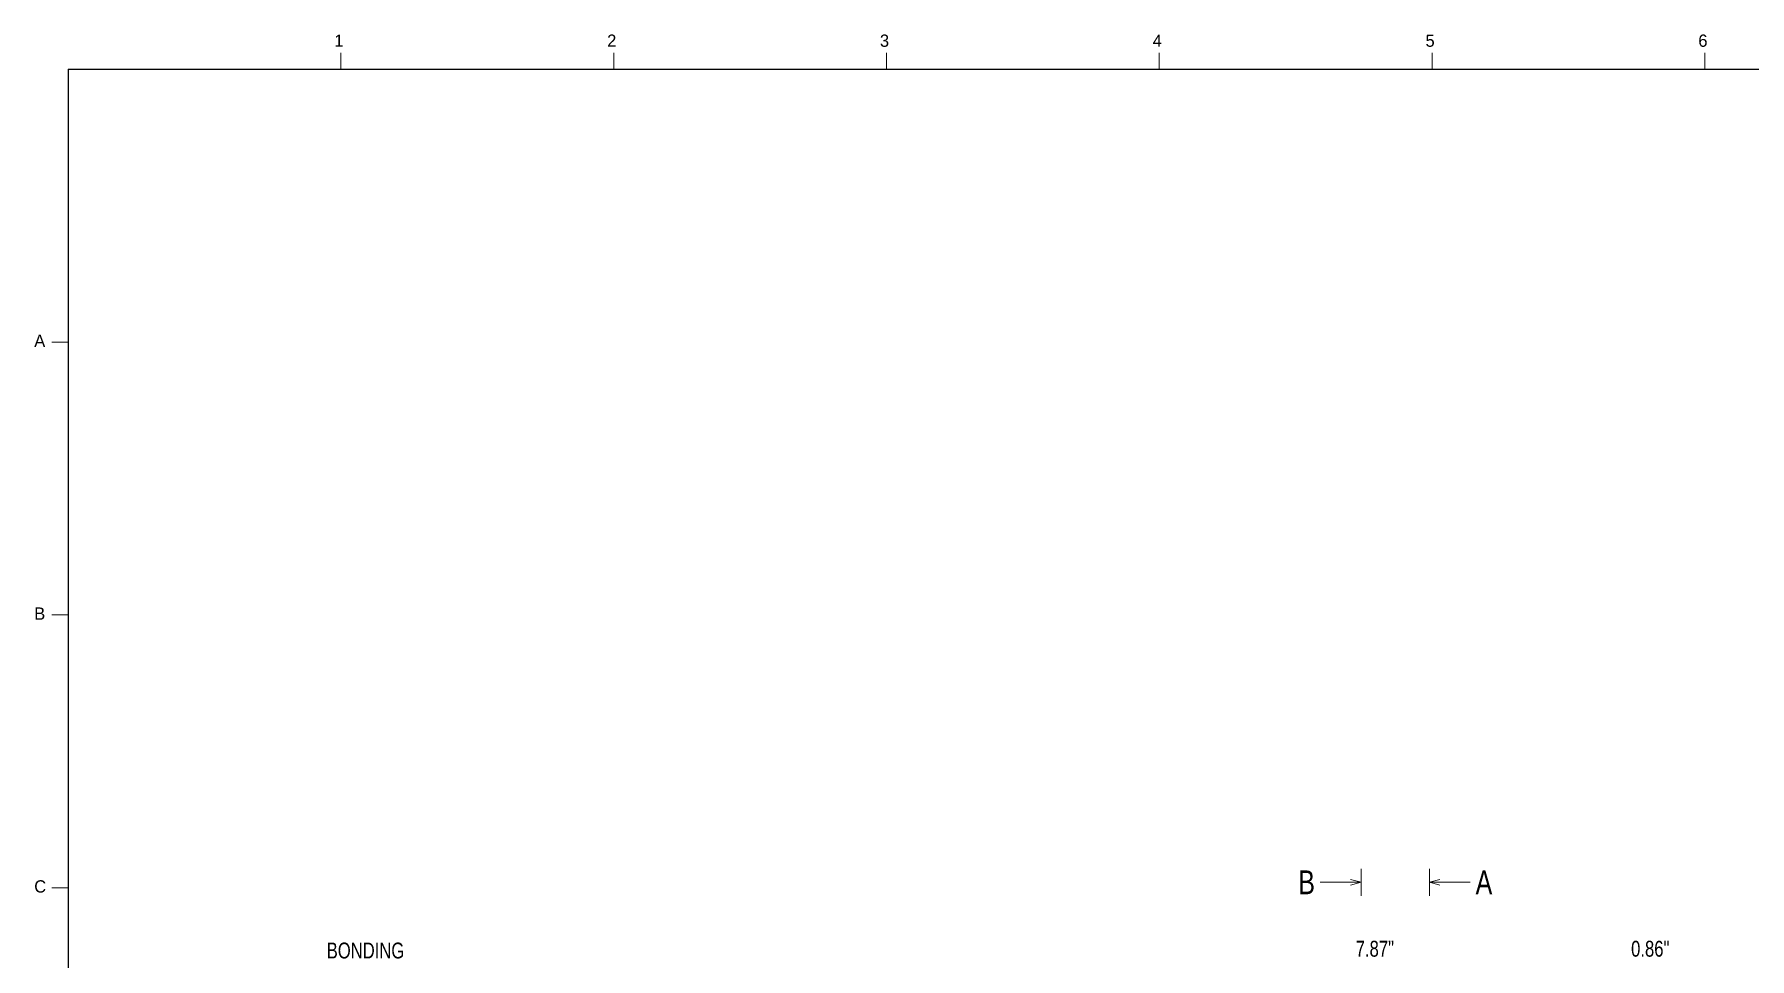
# Model space of a CAD drawing. Header units: millimetres. Extents: x 10 to 832, y 7 to 590.
# Drawn here: x 29.3 to 343.7, y 421 to 590.4 of the extents above; entities that cross this region are included whole.
import ezdxf
from ezdxf.enums import TextEntityAlignment as Align

# ---------------------------------------------------------------- set-up
doc = ezdxf.new("R2010")
doc.units = ezdxf.units.MM
for name, color, linetype in [('GR1_14', 7, 'Continuous'), ('GR1_15', 7, 'Continuous'), ('GR1_16', 7, 'Continuous'), ('図面枠B6M', 7, 'Continuous')]:
    doc.layers.add(name, color=color, linetype=linetype)
doc.styles.add('HG丸ｺﾞｼｯｸM-PRO', font='')
doc.styles.get('HG丸ｺﾞｼｯｸM-PRO').set_extended_font_data('HG丸ｺﾞｼｯｸM-PRO')

# ---------------------------------------------------------------- blocks, each defined once
blk = doc.blocks.new('BLKF023')
at = {"layer": '図面枠B6M', "color": 4, "linetype": 'Continuous', "lineweight": 13}
for p, q in [((85.5, 587), (85.5, 584)), ((135.5, 587), (135.5, 584)), ((185.5, 587), (185.5, 584)), ((235.5, 587), (235.5, 584)), ((285.5, 587), (285.5, 584)), ((335.5, 587), (335.5, 584)), ((32.5, 534), (35.5, 534)), ((32.5, 484), (35.5, 484)), ((32.5, 434), (35.5, 434))]:
    blk.add_line(p, q, dxfattribs=at)
at = {"layer": '図面枠B6M', "color": 2, "linetype": 'Continuous', "lineweight": 25}
for q in [(35.5, 15), (831.5, 584)]:
    blk.add_line((35.5, 584), q, dxfattribs=at)
at = {"layer": '図面枠B6M', "color": 4, "linetype": 'Continuous', "lineweight": 13, "style": 'HG丸ｺﾞｼｯｸM-PRO'}
for s, width, p in [('1', 1.003994, (84.29, 587.45)), ('2', 1.003994, (134.3, 587.45)), ('3', 1.003994, (184.29, 587.45)), ('4', 1.003994, (234.29, 587.45)), ('5', 1.003994, (284.29, 587.45)), ('6', 1.003994, (334.29, 587.45)), ('A', 1.002405, (29.29, 532.45)), ('B', 1.004704, (29.29, 482.45)), ('C', 1.001214, (29.29, 432.45))]:
    blk.add_text(s, height=2.25, dxfattribs=dict(at, width=width)).set_placement(p, align=Align.BOTTOM_LEFT)
blk = doc.blocks.new('FXTIP_ARROW_S')
at = {"color": 0, "linetype": 'Continuous', "lineweight": -2}
for q in [(-1, 0), (-0.97, 0.26), (-0.97, -0.26)]:
    blk.add_line((0, 0), q, dxfattribs=at)
blk = doc.blocks.new('BLKF309')
at = {"layer": 'GR1_14', "color": 4, "linetype": 'Continuous', "lineweight": 13}
for p, q in [((285, 437.5), (285, 432.5)), ((285, 435), (292.5, 435))]:
    blk.add_line(p, q, dxfattribs=at)
at = {"layer": 'GR1_14', "color": 4, "linetype": 'Continuous', "lineweight": 13, "xscale": 2, "yscale": 2, "rotation": 180}
blk.add_blockref('FXTIP_ARROW_S', (285, 435), dxfattribs=at)
at = {"layer": 'GR1_14', "color": 3, "linetype": 'Continuous', "lineweight": 35, "style": 'HG丸ｺﾞｼｯｸM-PRO', "width": 0.782973}
blk.add_text('A', height=4.36, dxfattribs=at).set_placement((295, 435), align=Align.MIDDLE_CENTER)
blk = doc.blocks.new('BLKF310')
at = {"layer": 'GR1_14', "color": 4, "linetype": 'Continuous', "lineweight": 13}
for p, q in [((272.5, 437.5), (272.5, 432.5)), ((272.5, 435), (265, 435))]:
    blk.add_line(p, q, dxfattribs=at)
at = {"layer": 'GR1_14', "color": 4, "linetype": 'Continuous', "lineweight": 13, "xscale": 2, "yscale": 2}
blk.add_blockref('FXTIP_ARROW_S', (272.5, 435), dxfattribs=at)
at = {"layer": 'GR1_14', "color": 3, "linetype": 'Continuous', "lineweight": 35, "style": 'HG丸ｺﾞｼｯｸM-PRO', "width": 0.78204}
blk.add_text('B', height=4.36, rotation=360, dxfattribs=at).set_placement((262.5, 435), align=Align.MIDDLE_CENTER)

msp = doc.modelspace()

# ---------------------------------------------------------------- block references
at = {"layer": 'GR1_14', "color": 4, "linetype": 'Continuous', "lineweight": 13}
for name in ['BLKF310', 'BLKF309']:
    msp.add_blockref(name, (0, 0), dxfattribs=at)
at = {"layer": '図面枠B6M', "color": 4, "linetype": 'Continuous', "lineweight": 13}
msp.add_blockref('BLKF023', (0, 0), dxfattribs=at)

# ---------------------------------------------------------------- texts
at = {"layer": 'GR1_15', "color": 3, "linetype": 'Continuous', "lineweight": 35, "style": 'HG丸ｺﾞｼｯｸM-PRO', "width": 0.782848}
msp.add_text('BONDING', height=2.909, dxfattribs=at).set_placement((90, 422.5), align=Align.MIDDLE_CENTER)
at = {"layer": 'GR1_16', "color": 3, "linetype": 'Continuous', "lineweight": 35, "style": 'HG丸ｺﾞｼｯｸM-PRO', "width": 0.784687}
for s, p in [('7.87"', (275, 420.5)), ('0.86"', (325.48, 420.5))]:
    msp.add_text(s, height=2.909, rotation=0, dxfattribs=at).set_placement(p, align=Align.BOTTOM_CENTER)

doc.saveas('drawing.dxf')
